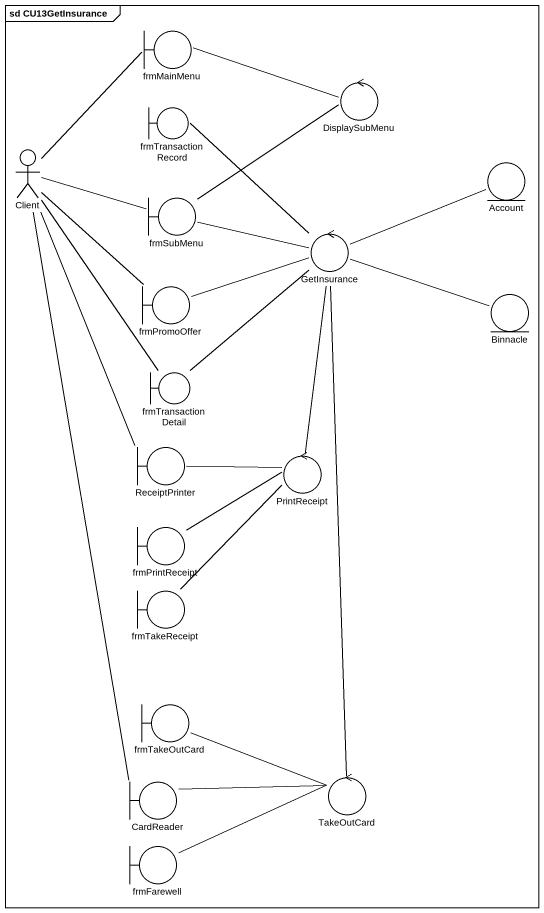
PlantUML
@startuml
mainframe sd CU13GetInsurance
boundary frmMainMenu
boundary frmTransactionRecord
control DisplaySubMenu
actor Client
entity Account
boundary frmSubMenu
control GetInsurance
boundary frmPromoOffer
entity Binnacle
boundary frmTransactionDetail
boundary ReceiptPrinter
control PrintReceipt
boundary frmPrintReceipt
boundary frmTakeReceipt
boundary frmTakeOutCard
boundary CardReader
control TakeOutCard
boundary frmFarewell
frmMainMenu -right- DisplaySubMenu
Client -up- frmMainMenu
Client -right- frmSubMenu
Client -- frmPromoOffer
Client -- frmTransactionDetail
Client -- ReceiptPrinter
Client -- CardReader
frmSubMenu -up- DisplaySubMenu
frmSubMenu -right- GetInsurance
GetInsurance -up- frmTransactionRecord
GetInsurance -right- Account
GetInsurance -left- frmPromoOffer
GetInsurance -right- Binnacle
GetInsurance -- frmTransactionDetail
GetInsurance -- TakeOutCard
ReceiptPrinter -right- PrintReceipt
PrintReceipt -up- GetInsurance
PrintReceipt -left- frmPrintReceipt
PrintReceipt -- frmTakeReceipt
frmTakeOutCard -right- TakeOutCard
CardReader -right- TakeOutCard
TakeOutCard -left- frmFarewell
@enduml
